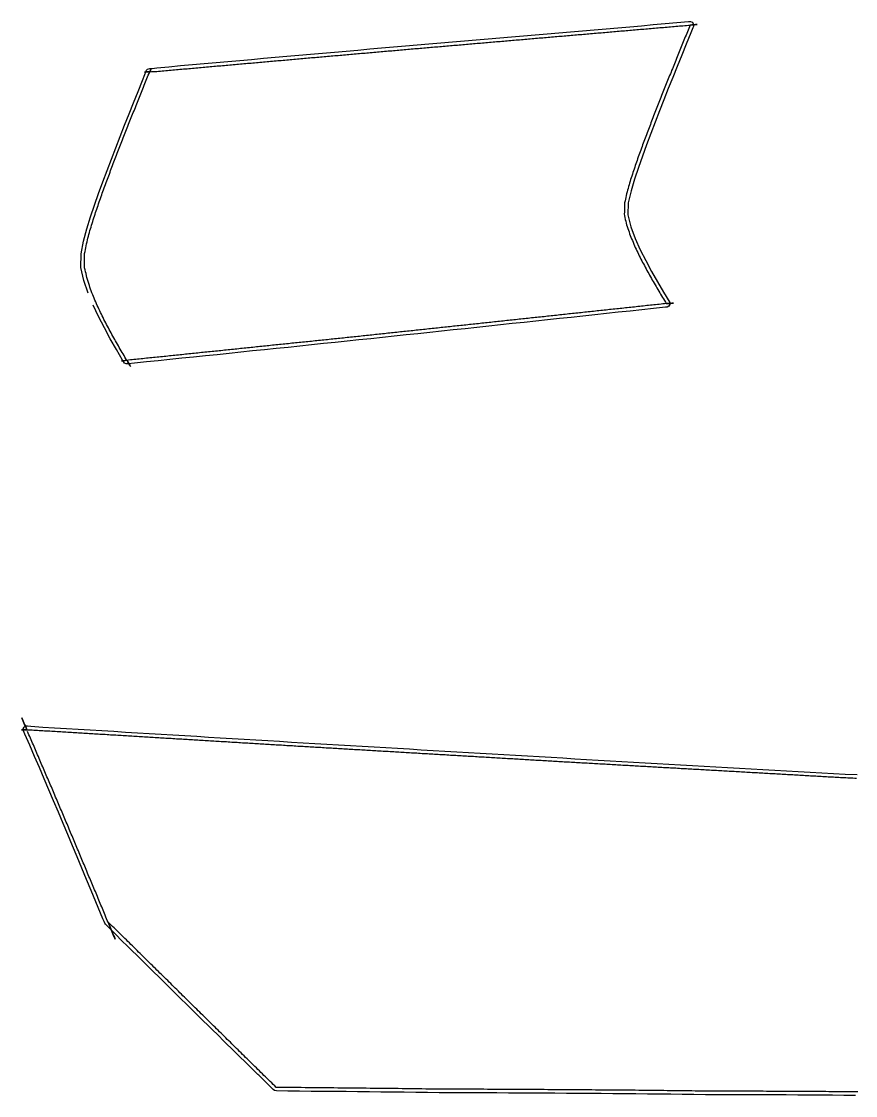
# Model space of a CAD drawing. Extents: x -2251 to 8199, y -2286 to 2329.
# Drawn here: x 876 to 2276, y -1326 to 477 of the extents above; entities that cross this region are included whole.
import ezdxf

# ---------------------------------------------------------------- set-up
doc = ezdxf.new("R2010")
doc.units = 0
doc.layers.add('1', color=1, linetype='Continuous')
doc.layers.add('8', color=4, linetype='Continuous')

# ---------------------------------------------------------------- blocks, each defined once
blk = doc.blocks.new('LEI5')
at = {"layer": '1'}
blk.add_lwpolyline([(-502.2, -168.6), (-509.4, -147.6), (-514.4, -125.4), (-514.1, -102.9), (-509.8, -81.3), (-504.2, -60.7), (-498, -40.6), (-491.5, -20.8), (-484.6, -1.3), (-477.6, 18.1), (-470.5, 37.3), (-463.2, 56.4), (-455.9, 75.4), (-448.5, 94.3), (-441.1, 113.2), (-433.6, 132.1), (-426.1, 150.9), (-418.5, 169.7), (-410.9, 188.5), (-407.1, 198.1), (-405.1, 202.9), (-404.1, 205.4), (-402.3, 207.3), (-398.5, 208.3), (-394.6, 208.6), (-386.8, 209.7), (-366.9, 211.4), (-347.1, 213.2), (-327.2, 214.9), (-307.4, 216.7), (-287.5, 218.4), (-267.7, 220.2), (-247.8, 221.9), (-228, 223.7), (-208.1, 225.5), (-188.2, 227.2), (-168.4, 229), (-148.5, 230.7), (-128.7, 232.5), (-108.8, 234.2), (-88.9, 235.9), (-69.1, 237.7), (-49.2, 239.4), (-29.3, 241.2), (-9.5, 242.9), (10.4, 244.6), (30.3, 246.3), (50.1, 248), (70, 249.8), (89.8, 251.5), (109.6, 253.2), (129.4, 254.9), (149.2, 256.6), (169.1, 258.3), (188.9, 260), (208.7, 261.7), (228.5, 263.4), (248.3, 265), (268.2, 266.7), (288, 268.4), (307.8, 270.1), (327.6, 271.8), (347.4, 273.5), (367.2, 275.2), (387, 276.9), (406.9, 278.6), (426.7, 280.3), (446.5, 282), (466.3, 283.7), (486.1, 285.4), (505.9, 287.1), (509.1, 287.3), (512, 286.1), (513.7, 284.2), (514.4, 281.6), (513.9, 279.1), (513, 276.7), (509.4, 268), (501.8, 249.3), (494.2, 230.7), (486.7, 212), (479.1, 193.3), (471.6, 174.6), (464.2, 155.9), (456.8, 137.2), (449.5, 118.3), (442.3, 99.5), (435.2, 80.5), (428.2, 61.5), (421.5, 42.3), (415.1, 22.9), (409.2, 3.3), (404.5, -16.9), (403.9, -37.3), (409, -57.6), (416.3, -77), (424.7, -95.8), (433.9, -114.1), (443.6, -132.1), (453.6, -149.8), (463.9, -167.3), (474.2, -184.6), (474.2, -187.8), (472.6, -190.5), (470, -192), (466.9, -192.5), (447.1, -194.6), (427.3, -196.7), (407.6, -198.8), (387.8, -200.9), (368, -203), (348.2, -205.1), (328.4, -207.2), (308.7, -209.4), (288.9, -211.5), (269.1, -213.6), (249.3, -215.7), (229.5, -217.8), (209.8, -219.9), (190, -222), (170.2, -224.2), (150.4, -226.3), (130.6, -228.4), (110.8, -230.5), (91, -232.6), (71.2, -234.7), (51.4, -236.8), (31.6, -238.9), (11.8, -241), (-8, -243.1), (-27.9, -245.2), (-47.7, -247.3), (-67.5, -249.4), (-87.4, -251.5), (-107.2, -253.5), (-127, -255.6), (-146.8, -257.6), (-166.6, -259.7), (-186.5, -261.7), (-206.3, -263.8), (-226.1, -265.8), (-245.9, -267.9), (-265.7, -269.9), (-285.5, -272), (-305.3, -274), (-325.1, -276), (-345, -278.1), (-364.8, -280.1), (-384.6, -282.1), (-404.4, -284.2), (-424.2, -286.2), (-435.1, -287.2), (-438.2, -287.3), (-441, -286.1), (-442.8, -283.7), (-444.3, -281.2), (-454.8, -263.3), (-465, -245.2), (-475, -226.9), (-484.7, -208.1), (-493.8, -188.7)], dxfattribs=at)
at = {"layer": '8'}
for points in [[(-396.6, 208.6), (-397.7, 205.7), (-398.9, 202.9), (-395.9, 203.1), (-392.9, 203.2), (-389.9, 203.4), (-386.9, 203.6), (-384, 203.9), (-381, 204.2), (-378, 204.4), (-375, 204.7), (-372, 204.9), (-369, 205.2), (-366, 205.5), (-363.1, 205.7), (-360.1, 206), (-357.1, 206.3), (-354.1, 206.5), (-351.1, 206.8), (-348.1, 207.1), (-345.1, 207.3), (-342.1, 207.6), (-339.2, 207.8), (-336.2, 208.1), (-333.2, 208.4), (-330.2, 208.6), (-327.2, 208.9), (-324.2, 209.2), (-321.2, 209.4), (-318.3, 209.7), (-315.3, 210), (-312.3, 210.2), (-309.3, 210.5), (-306.3, 210.8), (-303.3, 211), (-300.3, 211.3), (-297.4, 211.5), (-294.4, 211.8), (-291.4, 212.1), (-288.4, 212.3), (-285.4, 212.6), (-282.4, 212.9), (-279.4, 213.1), (-276.5, 213.4), (-273.5, 213.7), (-270.5, 213.9), (-267.5, 214.2), (-264.5, 214.5), (-261.5, 214.7), (-258.5, 215), (-255.5, 215.2), (-252.6, 215.5), (-249.6, 215.8), (-246.6, 216), (-243.6, 216.3), (-240.6, 216.6), (-237.6, 216.8), (-234.6, 217.1), (-231.6, 217.4), (-228.7, 217.6), (-225.7, 217.9), (-222.7, 218.1), (-219.7, 218.4), (-216.7, 218.7), (-213.7, 218.9), (-210.7, 219.2), (-207.8, 219.5), (-204.8, 219.7), (-201.8, 220), (-198.8, 220.3), (-195.8, 220.5), (-192.8, 220.8), (-189.8, 221), (-186.8, 221.3), (-183.9, 221.6), (-180.9, 221.8), (-177.9, 222.1), (-174.9, 222.4), (-171.9, 222.6), (-168.9, 222.9), (-165.9, 223.2), (-162.9, 223.4), (-160, 223.7), (-157, 223.9), (-154, 224.2), (-151, 224.5), (-148, 224.7), (-145, 225), (-142, 225.3), (-139, 225.5), (-136.1, 225.8), (-133.1, 226.1), (-130.1, 226.3), (-127.1, 226.6), (-124.1, 226.8), (-121.1, 227.1), (-118.1, 227.4), (-115.1, 227.6), (-112.1, 227.9), (-109.2, 228.2), (-106.2, 228.4), (-103.2, 228.7), (-100.2, 228.9), (-97.2, 229.2), (-94.2, 229.5), (-91.2, 229.7), (-88.2, 230), (-85.3, 230.2), (-82.3, 230.5), (-79.3, 230.8), (-76.3, 231), (-73.3, 231.3), (-70.3, 231.6), (-67.3, 231.8), (-64.3, 232.1), (-61.3, 232.3), (-58.4, 232.6), (-55.4, 232.9), (-52.4, 233.1), (-49.4, 233.4), (-46.4, 233.6), (-43.4, 233.9), (-40.4, 234.2), (-37.4, 234.4), (-34.5, 234.7), (-31.5, 234.9), (-28.5, 235.2), (-25.5, 235.5), (-22.5, 235.7), (-19.5, 236), (-16.5, 236.2), (-13.5, 236.5), (-10.5, 236.8), (-7.6, 237), (-4.6, 237.3), (-1.6, 237.5), (1.4, 237.8), (4.4, 238.1), (7.4, 238.3), (10.4, 238.6), (13.4, 238.8), (16.4, 239.1), (19.3, 239.4), (22.3, 239.6), (25.3, 239.9), (28.3, 240.1), (31.3, 240.4), (34.3, 240.7), (37.3, 240.9), (40.3, 241.2), (43.2, 241.4), (46.2, 241.7), (49.2, 241.9), (52.2, 242.2), (55.2, 242.5), (58.2, 242.7), (61.2, 243), (64.1, 243.2), (67.1, 243.5), (70.1, 243.7), (73.1, 244), (76.1, 244.3), (79.1, 244.5), (82, 244.8), (85, 245), (88, 245.3), (91, 245.5), (94, 245.8), (97, 246), (99.9, 246.3), (102.9, 246.6), (105.9, 246.8), (108.9, 247.1), (111.9, 247.3), (114.8, 247.6), (117.8, 247.8), (120.8, 248.1), (123.8, 248.4), (126.8, 248.6), (129.8, 248.9), (132.7, 249.1), (135.7, 249.4), (138.7, 249.6), (141.7, 249.9), (144.7, 250.1), (147.6, 250.4), (150.6, 250.7), (153.6, 250.9), (156.6, 251.2), (159.6, 251.4), (162.6, 251.7), (165.5, 251.9), (168.5, 252.2), (171.5, 252.4), (174.5, 252.7), (177.5, 253), (180.4, 253.2), (183.4, 253.5), (186.4, 253.7), (189.4, 254), (192.4, 254.2), (195.4, 254.5), (198.3, 254.7), (201.3, 255), (204.3, 255.3), (207.3, 255.5), (210.3, 255.8), (213.2, 256), (216.2, 256.3), (219.2, 256.5), (222.2, 256.8), (225.2, 257), (228.1, 257.3), (231.1, 257.6), (234.1, 257.8), (237.1, 258.1), (240.1, 258.3), (243.1, 258.6), (246, 258.8), (249, 259.1), (252, 259.3), (255, 259.6), (258, 259.9), (260.9, 260.1), (263.9, 260.4), (266.9, 260.6), (269.9, 260.9), (272.9, 261.1), (275.8, 261.4), (278.8, 261.6), (281.8, 261.9), (284.8, 262.2), (287.8, 262.4), (290.8, 262.7), (293.7, 262.9), (296.7, 263.2), (299.7, 263.4), (302.7, 263.7), (305.7, 263.9), (308.6, 264.2), (311.6, 264.5), (314.6, 264.7), (317.6, 265), (320.6, 265.2), (323.5, 265.5), (326.5, 265.7), (329.5, 266), (332.5, 266.2), (335.5, 266.5), (338.4, 266.8), (341.4, 267), (344.4, 267.3), (347.4, 267.5), (350.4, 267.8), (353.4, 268), (356.3, 268.3), (359.3, 268.5), (362.3, 268.8), (365.3, 269.1), (368.3, 269.3), (371.2, 269.6), (374.2, 269.8), (377.2, 270.1), (380.2, 270.3), (383.2, 270.6), (386.1, 270.8), (389.1, 271.1), (392.1, 271.4), (395.1, 271.6), (398.1, 271.9), (401.1, 272.1), (404, 272.4), (407, 272.6), (410, 272.9), (413, 273.1), (416, 273.4), (418.9, 273.7), (421.9, 273.9), (424.9, 274.2), (427.9, 274.4), (430.9, 274.7), (433.8, 274.9), (436.8, 275.2), (439.8, 275.4), (442.8, 275.7), (445.8, 276), (448.7, 276.2), (451.7, 276.5), (454.7, 276.7), (457.7, 277), (460.7, 277.2), (463.7, 277.5), (466.6, 277.8), (469.6, 278), (472.6, 278.3), (475.6, 278.5), (478.6, 278.8), (481.5, 279), (484.5, 279.3), (487.5, 279.5), (490.5, 279.8), (493.5, 280.1), (496.4, 280.3), (499.4, 280.6), (502.4, 280.8), (505.4, 281.1), (508.4, 281.3), (511.3, 281.6), (514.3, 281.8), (517.3, 282.1), (520.3, 282.3)], [(520.3, 282.3), (517.3, 282.1), (514.3, 281.8), (511.3, 281.6), (508.4, 281.3), (507.2, 278.5), (506.1, 275.7), (504.9, 272.9), (503.8, 270.1), (502.6, 267.2), (501.5, 264.4), (500.3, 261.6), (499.2, 258.8), (498, 256), (496.9, 253.2), (495.7, 250.3), (494.6, 247.5), (493.4, 244.7), (492.3, 241.9), (491.1, 239.1), (490, 236.2), (488.8, 233.4), (487.7, 230.6), (486.5, 227.8), (485.4, 225), (484.3, 222.1), (483.1, 219.3), (482, 216.5), (480.8, 213.7), (479.7, 210.8), (478.6, 208), (477.4, 205.2), (476.3, 202.4), (475.2, 199.5), (474, 196.7), (472.9, 193.9), (471.7, 191.1), (470.6, 188.2), (469.5, 185.4), (468.3, 182.6), (467.2, 179.7), (466.1, 176.9), (465, 174.1), (463.8, 171.3), (462.7, 168.4), (461.6, 165.6), (460.5, 162.8), (459.3, 159.9), (458.2, 157.1), (457.1, 154.3), (456, 151.4), (454.9, 148.6), (453.7, 145.7), (452.6, 142.9), (451.5, 140.1), (450.4, 137.2), (449.3, 134.4), (448.2, 131.5), (447.1, 128.7), (446, 125.8), (444.9, 123), (443.8, 120.1), (442.7, 117.3), (441.6, 114.4), (440.5, 111.6), (439.4, 108.7), (438.3, 105.9), (437.2, 103), (436.1, 100.2), (435.1, 97.3), (434, 94.4), (432.9, 91.6), (431.8, 88.7), (430.8, 85.8), (429.7, 83), (428.6, 80.1), (427.6, 77.2), (426.5, 74.4), (425.5, 71.5), (424.4, 68.6), (423.4, 65.7), (422.4, 62.8), (421.3, 59.9), (420.3, 57), (419.3, 54.1), (418.3, 51.2), (417.3, 48.3), (416.3, 45.4), (415.3, 42.5), (414.3, 39.6), (413.3, 36.7), (412.4, 33.7), (411.4, 30.8), (410.4, 27.9), (409.5, 25), (408.5, 22), (407.7, 19.1), (406.8, 16.1), (405.9, 13.1), (405, 10.1), (404.2, 7.2), (403.3, 4.2), (402.5, 1.2), (401.8, -1.9), (401.1, -4.9), (400.5, -8), (399.8, -11), (399.1, -14), (398.4, -17.1), (398.3, -20.2), (398.2, -23.3), (398.1, -26.4), (398.1, -29.5), (398, -32.6), (397.9, -35.6), (398.1, -38.7), (398.8, -41.8), (399.6, -44.8), (400.3, -47.9), (401.1, -51), (401.8, -54), (402.6, -57.1), (403.6, -60.1), (404.7, -63), (405.8, -65.9), (406.8, -68.9), (407.9, -71.8), (409, -74.8), (410.1, -77.7), (411.4, -80.6), (412.6, -83.4), (413.9, -86.3), (415.2, -89.1), (416.4, -91.9), (417.7, -94.8), (419, -97.6), (420.4, -100.4), (421.7, -103.2), (423.1, -105.9), (424.5, -108.7), (425.8, -111.5), (427.2, -114.3), (428.7, -117), (430.1, -119.7), (431.6, -122.4), (433, -125.2), (434.5, -127.9), (435.9, -130.6), (437.4, -133.3), (438.9, -136), (440.4, -138.7), (441.9, -141.4), (443.4, -144), (444.9, -146.7), (446.4, -149.4), (448, -152.1), (449.5, -154.7), (451.1, -157.4), (452.6, -160), (454.2, -162.6), (455.7, -165.3), (457.3, -167.9), (458.9, -170.5), (460.4, -173.2), (462, -175.8), (463.6, -178.4), (465.2, -181), (466.8, -183.6), (468.4, -186.3), (471.4, -186.1), (474.5, -185.9), (477.5, -185.7), (480.6, -185.5)], [(-437.2, -281.5), (-438.8, -278.8), (-440.4, -276.1), (-442, -273.5), (-443.6, -270.8), (-445.1, -268.1), (-446.7, -265.4), (-448.3, -262.7), (-449.9, -259.9), (-451.4, -257.2), (-453, -254.5), (-454.5, -251.7), (-456.1, -249), (-457.6, -246.3), (-459.2, -243.5), (-460.7, -240.7), (-462.2, -238), (-463.7, -235.2), (-465.2, -232.4), (-466.7, -229.6), (-468.3, -226.9), (-469.7, -224), (-471.2, -221.2), (-472.7, -218.3), (-474.1, -215.5), (-475.6, -212.7), (-477, -209.8), (-478.5, -207), (-479.9, -204.1), (-481.3, -201.1), (-482.6, -198.2), (-484, -195.3), (-485.4, -192.4), (-486.8, -189.4), (-488.1, -186.4), (-489.4, -183.4), (-490.7, -180.4), (-491.9, -177.4), (-493.2, -174.3), (-494.5, -171.3), (-495.8, -168.2), (-496.9, -165.1), (-498, -161.9), (-499.1, -158.8), (-500.2, -155.6), (-501.3, -152.4), (-502.4, -149.3), (-503.4, -146), (-504.2, -142.7), (-505, -139.4), (-505.8, -136), (-506.5, -132.7), (-507.3, -129.3), (-508.1, -126), (-508.3, -122.6), (-508.3, -119.2), (-508.2, -115.8), (-508.2, -112.4), (-508.2, -109), (-508.2, -105.6), (-508.1, -102.2), (-507.4, -99), (-506.7, -95.7), (-506.1, -92.4), (-505.4, -89.2), (-504.8, -85.9), (-504.1, -82.6), (-503.4, -79.4), (-502.5, -76.3), (-501.7, -73.2), (-500.8, -70.1), (-500, -66.9), (-499.1, -63.8), (-498.2, -60.7), (-497.3, -57.7), (-496.4, -54.6), (-495.4, -51.6), (-494.5, -48.5), (-493.5, -45.5), (-492.6, -42.5), (-491.6, -39.4), (-490.6, -36.4), (-489.6, -33.5), (-488.6, -30.5), (-487.6, -27.5), (-486.6, -24.5), (-485.6, -21.5), (-484.6, -18.5), (-483.6, -15.6), (-482.5, -12.6), (-481.5, -9.7), (-480.4, -6.7), (-479.4, -3.8), (-478.4, -0.8), (-477.3, 2.1), (-476.2, 5), (-475.2, 8), (-474.1, 10.9), (-473, 13.8), (-472, 16.8), (-470.9, 19.7), (-469.8, 22.6), (-468.7, 25.5), (-467.7, 28.4), (-466.6, 31.3), (-465.5, 34.2), (-464.4, 37.1), (-463.3, 40), (-462.2, 42.9), (-461.1, 45.8), (-460, 48.7), (-458.9, 51.6), (-457.8, 54.4), (-456.7, 57.3), (-455.6, 60.2), (-454.5, 63.1), (-453.4, 66), (-452.3, 68.8), (-451.2, 71.7), (-450.1, 74.6), (-448.9, 77.5), (-447.8, 80.3), (-446.7, 83.2), (-445.6, 86.1), (-444.5, 88.9), (-443.3, 91.8), (-442.2, 94.7), (-441.1, 97.5), (-439.9, 100.4), (-438.8, 103.2), (-437.7, 106.1), (-436.6, 109), (-435.4, 111.8), (-434.3, 114.7), (-433.2, 117.5), (-432, 120.4), (-430.9, 123.3), (-429.8, 126.1), (-428.6, 129), (-427.5, 131.8), (-426.4, 134.7), (-425.2, 137.5), (-424.1, 140.4), (-422.9, 143.2), (-421.8, 146.1), (-420.7, 148.9), (-419.5, 151.7), (-418.4, 154.6), (-417.2, 157.4), (-416.1, 160.3), (-414.9, 163.1), (-413.8, 166), (-412.7, 168.8), (-411.5, 171.7), (-410.4, 174.5), (-409.2, 177.3), (-408.1, 180.2), (-406.9, 183), (-405.8, 185.9), (-404.6, 188.7), (-403.5, 191.6), (-402.3, 194.4), (-401.2, 197.2), (-400, 200.1), (-398.9, 202.9), (-401.9, 202.7), (-404.9, 202.6), (-407.8, 202.4)], [(-407.8, 202.4), (-404.9, 202.6), (-401.9, 202.7), (-398.9, 202.9), (-397.7, 205.7), (-396.6, 208.6)], [(480.6, -185.5), (477.5, -185.7), (474.5, -185.9), (471.4, -186.1), (468.4, -186.3), (465.4, -186.6), (462.4, -186.9), (459.5, -187.2), (456.5, -187.5), (453.5, -187.8), (450.5, -188.2), (447.6, -188.5), (444.6, -188.8), (441.6, -189.1), (438.6, -189.4), (435.6, -189.7), (432.7, -190.1), (429.7, -190.4), (426.7, -190.7), (423.7, -191), (420.8, -191.3), (417.8, -191.6), (414.8, -192), (411.8, -192.3), (408.9, -192.6), (405.9, -192.9), (402.9, -193.2), (399.9, -193.6), (397, -193.9), (394, -194.2), (391, -194.5), (388, -194.8), (385.1, -195.1), (382.1, -195.5), (379.1, -195.8), (376.1, -196.1), (373.2, -196.4), (370.2, -196.7), (367.2, -197.1), (364.2, -197.4), (361.3, -197.7), (358.3, -198), (355.3, -198.3), (352.3, -198.6), (349.4, -199), (346.4, -199.3), (343.4, -199.6), (340.4, -199.9), (337.5, -200.2), (334.5, -200.6), (331.5, -200.9), (328.5, -201.2), (325.5, -201.5), (322.6, -201.8), (319.6, -202.1), (316.6, -202.5), (313.6, -202.8), (310.7, -203.1), (307.7, -203.4), (304.7, -203.7), (301.7, -204), (298.8, -204.4), (295.8, -204.7), (292.8, -205), (289.8, -205.3), (286.9, -205.6), (283.9, -206), (280.9, -206.3), (277.9, -206.6), (275, -206.9), (272, -207.2), (269, -207.5), (266, -207.9), (263.1, -208.2), (260.1, -208.5), (257.1, -208.8), (254.1, -209.1), (251.2, -209.5), (248.2, -209.8), (245.2, -210.1), (242.2, -210.4), (239.2, -210.7), (236.3, -211), (233.3, -211.4), (230.3, -211.7), (227.3, -212), (224.4, -212.3), (221.4, -212.6), (218.4, -213), (215.4, -213.3), (212.5, -213.6), (209.5, -213.9), (206.5, -214.2), (203.5, -214.6), (200.6, -214.9), (197.6, -215.2), (194.6, -215.5), (191.6, -215.8), (188.6, -216.1), (185.7, -216.5), (182.7, -216.8), (179.7, -217.1), (176.7, -217.4), (173.8, -217.7), (170.8, -218), (167.8, -218.4), (164.8, -218.7), (161.9, -219), (158.9, -219.3), (155.9, -219.6), (152.9, -220), (150, -220.3), (147, -220.6), (144, -220.9), (141, -221.2), (138, -221.5), (135.1, -221.9), (132.1, -222.2), (129.1, -222.5), (126.1, -222.8), (123.2, -223.1), (120.2, -223.5), (117.2, -223.8), (114.2, -224.1), (111.2, -224.4), (108.3, -224.7), (105.3, -225), (102.3, -225.4), (99.3, -225.7), (96.4, -226), (93.4, -226.3), (90.4, -226.6), (87.4, -226.9), (84.4, -227.3), (81.5, -227.6), (78.5, -227.9), (75.5, -228.2), (72.5, -228.5), (69.6, -228.8), (66.6, -229.2), (63.6, -229.5), (60.6, -229.8), (57.6, -230.1), (54.7, -230.4), (51.7, -230.7), (48.7, -231.1), (45.7, -231.4), (42.7, -231.7), (39.8, -232), (36.8, -232.3), (33.8, -232.6), (30.8, -233), (27.8, -233.3), (24.9, -233.6), (21.9, -233.9), (18.9, -234.2), (15.9, -234.5), (12.9, -234.8), (10, -235.2), (7, -235.5), (4, -235.8), (1, -236.1), (-2, -236.4), (-4.9, -236.8), (-7.9, -237.1), (-10.9, -237.4), (-13.9, -237.7), (-16.9, -238), (-19.9, -238.3), (-22.8, -238.6), (-25.8, -239), (-28.8, -239.3), (-31.8, -239.6), (-34.8, -239.9), (-37.8, -240.2), (-40.7, -240.5), (-43.7, -240.9), (-46.7, -241.2), (-49.7, -241.5), (-52.7, -241.8), (-55.7, -242.1), (-58.6, -242.4), (-61.6, -242.7), (-64.6, -243), (-67.6, -243.4), (-70.6, -243.7), (-73.5, -244), (-76.5, -244.3), (-79.5, -244.6), (-82.5, -244.9), (-85.5, -245.2), (-88.5, -245.5), (-91.4, -245.8), (-94.4, -246.1), (-97.4, -246.5), (-100.4, -246.8), (-103.4, -247.1), (-106.4, -247.4), (-109.3, -247.7), (-112.3, -248), (-115.3, -248.3), (-118.3, -248.6), (-121.3, -248.9), (-124.2, -249.2), (-127.2, -249.6), (-130.2, -249.9), (-133.2, -250.2), (-136.2, -250.5), (-139.2, -250.8), (-142.1, -251.1), (-145.1, -251.4), (-148.1, -251.7), (-151.1, -252), (-154.1, -252.3), (-157, -252.6), (-160, -252.9), (-163, -253.3), (-166, -253.6), (-169, -253.9), (-172, -254.2), (-174.9, -254.5), (-177.9, -254.8), (-180.9, -255.1), (-183.9, -255.4), (-186.9, -255.7), (-189.8, -256), (-192.8, -256.3), (-195.8, -256.6), (-198.8, -257), (-201.8, -257.3), (-204.7, -257.6), (-207.7, -257.9), (-210.7, -258.2), (-213.7, -258.5), (-216.7, -258.8), (-219.6, -259.1), (-222.6, -259.4), (-225.6, -259.7), (-228.6, -260), (-231.6, -260.3), (-234.6, -260.6), (-237.5, -261), (-240.5, -261.3), (-243.5, -261.6), (-246.5, -261.9), (-249.5, -262.2), (-252.4, -262.5), (-255.4, -262.8), (-258.4, -263.1), (-261.4, -263.4), (-264.4, -263.7), (-267.3, -264), (-270.3, -264.3), (-273.3, -264.6), (-276.3, -264.9), (-279.3, -265.3), (-282.2, -265.6), (-285.2, -265.9), (-288.2, -266.2), (-291.2, -266.5), (-294.2, -266.8), (-297.1, -267.1), (-300.1, -267.4), (-303.1, -267.7), (-306.1, -268), (-309.1, -268.3), (-312, -268.6), (-315, -268.9), (-318, -269.2), (-321, -269.6), (-324, -269.9), (-326.9, -270.2), (-329.9, -270.5), (-332.9, -270.8), (-335.9, -271.1), (-338.9, -271.4), (-341.8, -271.7), (-344.8, -272), (-347.8, -272.3), (-350.8, -272.6), (-353.8, -272.9), (-356.7, -273.2), (-359.7, -273.5), (-362.7, -273.8), (-365.7, -274.2), (-368.7, -274.5), (-371.6, -274.8), (-374.6, -275.1), (-377.6, -275.4), (-380.6, -275.7), (-383.6, -276), (-386.5, -276.3), (-389.5, -276.6), (-392.5, -276.9), (-395.5, -277.2), (-398.5, -277.5), (-401.5, -277.8), (-404.4, -278.1), (-407.4, -278.4), (-410.4, -278.7), (-413.4, -279.1), (-416.4, -279.4), (-419.3, -279.7), (-422.3, -280), (-425.3, -280.3), (-428.3, -280.6), (-431.3, -280.9), (-434.3, -281.2), (-437.2, -281.5), (-435.7, -284.1), (-434.1, -286.8), (-432.5, -289.5), (-430.9, -292.1)], [(-437.2, -281.5), (-440.2, -281.8), (-443.2, -282.1), (-446.2, -282.4)], [(-446.2, -282.4), (-443.2, -282.1), (-440.2, -281.8)], [(-430.9, -292.1), (-432.5, -289.5), (-434.1, -286.8), (-435.7, -284.1)]]:
    blk.add_lwpolyline(points, dxfattribs=at)
blk = doc.blocks.new('TSM3')
at = {"layer": '1'}
for points in [[(-1591.2, -52.4), (-1611.1, -32.9), (-1624, -20.2), (-1630.7, -13.3), (-1649.8, 5.6), (-1651.3, 7.7), (-1652.3, 10.1), (-1654.3, 14.9), (-1658.2, 24.4), (-1666.1, 43.3), (-1673.9, 62.1), (-1681.8, 81), (-1689.6, 99.8), (-1697.5, 118.6), (-1705.4, 137.4), (-1713.3, 156.2), (-1721.2, 175), (-1729.1, 193.8), (-1737.1, 212.6), (-1745, 231.3), (-1753, 250), (-1761, 268.7), (-1769, 287.4), (-1777.1, 306.1), (-1785.2, 324.7), (-1787.6, 330.3), (-1788, 333.5), (-1786.7, 336.5), (-1784.2, 338.5), (-1781.1, 338.7), (-1775.2, 338), (-1755.3, 336.8), (-1735.4, 335.6), (-1715.5, 334.4), (-1695.7, 333.2), (-1675.8, 332), (-1655.9, 330.8), (-1636, 329.6), (-1616.2, 328.4), (-1596.3, 327.2), (-1576.4, 326), (-1556.5, 324.8), (-1536.7, 323.6), (-1516.8, 322.4), (-1496.9, 321.2), (-1477, 320), (-1457.2, 318.8), (-1437.3, 317.6), (-1417.4, 316.4), (-1397.5, 315.2), (-1377.7, 314), (-1357.8, 312.8), (-1337.9, 311.6), (-1318.1, 310.4), (-1298.3, 309.2), (-1278.4, 308.1), (-1258.6, 306.9), (-1238.8, 305.7), (-1219, 304.6), (-1199.2, 303.4), (-1179.4, 302.2), (-1159.5, 301.1), (-1139.7, 299.9), (-1119.9, 298.7), (-1100.1, 297.6), (-1080.3, 296.4), (-1060.4, 295.2), (-1040.6, 294.1), (-1020.8, 292.9), (-1001, 291.7), (-981.2, 290.6), (-961.4, 289.4), (-941.5, 288.2), (-921.7, 287.1), (-901.9, 285.9), (-882.1, 284.8), (-862.3, 283.6), (-842.5, 282.5), (-822.8, 281.4), (-803, 280.2), (-783.3, 279.1), (-763.5, 278), (-743.8, 276.9), (-724, 275.8), (-704.3, 274.6), (-684.5, 273.5), (-664.7, 272.4), (-645, 271.3), (-625.2, 270.1), (-605.5, 269), (-585.7, 267.9), (-566, 266.8), (-546.2, 265.7), (-526.4, 264.5), (-506.7, 263.4), (-486.9, 262.3), (-467.2, 261.2), (-447.4, 260), (-427.7, 258.9), (-408, 257.9), (-388.3, 256.8)], [(-390.8, -281.8), (-410.2, -281.6), (-429.6, -281.4), (-449, -281.3), (-468.4, -281.1), (-487.7, -281), (-507.1, -280.9), (-526.5, -280.8), (-545.9, -280.7), (-565.2, -280.7), (-584.6, -280.6), (-603.9, -280.6), (-623.3, -280.5), (-642.6, -280.5), (-662.1, -280.2), (-681.6, -280), (-701.1, -279.8), (-720.6, -279.6), (-740, -279.4), (-759.5, -279.2), (-779, -279), (-791.6, -278.9), (-798.4, -278.8), (-817.9, -278.6), (-837.3, -278.5), (-856.8, -278.3), (-876.2, -278.2), (-895.6, -278.1), (-915.1, -277.9), (-934.5, -277.8), (-953.9, -277.7), (-973.4, -277.6), (-992.8, -277.5), (-1012.2, -277.4), (-1031.6, -277.4), (-1051, -277.3), (-1070.5, -277.2), (-1089.9, -277.1), (-1109.4, -276.9), (-1129, -276.6), (-1148.5, -276.4), (-1168, -276.2), (-1187.5, -276), (-1207, -275.7), (-1226.6, -275.5), (-1227, -275.5), (-1246.1, -275.3), (-1265.6, -275.1), (-1285.1, -274.9), (-1304.6, -274.8), (-1324.1, -274.6), (-1343.6, -274.4), (-1363.1, -274.2), (-1366.1, -273.5), (-1368.5, -271.5), (-1372.8, -267.3), (-1392.6, -247.8), (-1394.2, -246.3), (-1412.5, -228.3), (-1427, -214.1), (-1432.4, -208.8), (-1452.3, -189.3), (-1459.9, -181.8), (-1472.1, -169.7), (-1492, -150.2), (-1492.7, -149.5), (-1511.8, -130.7), (-1525.5, -117.2), (-1531.7, -111.1), (-1551.5, -91.6), (-1558.3, -84.8), (-1571.4, -72), (-1591.2, -52.5)]]:
    blk.add_lwpolyline(points, dxfattribs=at)
at = {"layer": '8'}
for points in [[(-1791.1, 332.2), (-1788.1, 332.2), (-1785.1, 332.1), (-1782.1, 332.1), (-1783.3, 335.3), (-1784.5, 338.1), (-1785.7, 340.9), (-1787, 343.7), (-1788.2, 346.5), (-1789.4, 349.3), (-1790.6, 352.1)], [(-1790.6, 352.1), (-1789.4, 349.3), (-1788.2, 346.5), (-1787, 343.7), (-1785.7, 340.9), (-1784.5, 338.1), (-1783.3, 335.3), (-1782.1, 332.1), (-1779.1, 332.3), (-1776.1, 332.1), (-1773.1, 331.9), (-1770.1, 331.7), (-1767.1, 331.5), (-1764.1, 331.4), (-1761.1, 331.2), (-1758.2, 331), (-1755.2, 330.8), (-1752.2, 330.6), (-1749.2, 330.5), (-1746.2, 330.3), (-1743.2, 330.1), (-1740.2, 329.9), (-1737.2, 329.7), (-1734.2, 329.6), (-1731.2, 329.4), (-1728.2, 329.2), (-1725.2, 329), (-1722.2, 328.8), (-1719.3, 328.6), (-1716.3, 328.5), (-1713.3, 328.3), (-1710.3, 328.1), (-1707.3, 327.9), (-1704.3, 327.7), (-1701.3, 327.6), (-1698.3, 327.4), (-1695.3, 327.2), (-1692.3, 327), (-1689.3, 326.8), (-1686.3, 326.7), (-1683.4, 326.5), (-1680.4, 326.3), (-1677.4, 326.1), (-1674.4, 325.9), (-1671.4, 325.8), (-1668.4, 325.6), (-1665.4, 325.4), (-1662.4, 325.2), (-1659.4, 325), (-1656.4, 324.8), (-1653.4, 324.7), (-1650.4, 324.5), (-1647.4, 324.3), (-1644.5, 324.1), (-1641.5, 323.9), (-1638.5, 323.8), (-1635.5, 323.6), (-1632.5, 323.4), (-1629.5, 323.2), (-1626.5, 323), (-1623.5, 322.9), (-1620.5, 322.7), (-1617.5, 322.5), (-1614.5, 322.3), (-1611.5, 322.1), (-1608.6, 322), (-1605.6, 321.8), (-1602.6, 321.6), (-1599.6, 321.4), (-1596.6, 321.2), (-1593.6, 321), (-1590.6, 320.9), (-1587.6, 320.7), (-1584.6, 320.5), (-1581.6, 320.3), (-1578.6, 320.1), (-1575.6, 320), (-1572.7, 319.8), (-1569.7, 319.6), (-1566.7, 319.4), (-1563.7, 319.2), (-1560.7, 319.1), (-1557.7, 318.9), (-1554.7, 318.7), (-1551.7, 318.5), (-1548.7, 318.3), (-1545.7, 318.2), (-1542.7, 318), (-1539.7, 317.8), (-1536.8, 317.6), (-1533.8, 317.4), (-1530.8, 317.2), (-1527.8, 317.1), (-1524.8, 316.9), (-1521.8, 316.7), (-1518.8, 316.5), (-1515.8, 316.3), (-1512.8, 316.2), (-1509.8, 316), (-1506.8, 315.8), (-1503.8, 315.6), (-1500.9, 315.4), (-1497.9, 315.3), (-1494.9, 315.1), (-1491.9, 314.9), (-1488.9, 314.7), (-1485.9, 314.5), (-1482.9, 314.3), (-1479.9, 314.2), (-1476.9, 314), (-1473.9, 313.8), (-1470.9, 313.6), (-1467.9, 313.4), (-1465, 313.3), (-1462, 313.1), (-1459, 312.9), (-1456, 312.7), (-1453, 312.5), (-1450, 312.4), (-1447, 312.2), (-1444, 312), (-1441, 311.8), (-1438, 311.6), (-1435, 311.5), (-1432, 311.3), (-1429, 311.1), (-1426.1, 310.9), (-1423.1, 310.7), (-1420.1, 310.5), (-1417.1, 310.4), (-1414.1, 310.2), (-1411.1, 310), (-1408.1, 309.8), (-1405.1, 309.6), (-1402.1, 309.5), (-1399.1, 309.3), (-1396.1, 309.1), (-1393.1, 308.9), (-1390.2, 308.7), (-1387.2, 308.6), (-1384.2, 308.4), (-1381.2, 308.2), (-1378.2, 308), (-1375.2, 307.8), (-1372.2, 307.7), (-1369.2, 307.5), (-1366.2, 307.3), (-1363.2, 307.1), (-1360.2, 306.9), (-1357.2, 306.7), (-1354.3, 306.6), (-1351.3, 306.4), (-1348.3, 306.2), (-1345.3, 306), (-1342.3, 305.8), (-1339.3, 305.7), (-1336.3, 305.5), (-1333.3, 305.3), (-1330.3, 305.1), (-1327.3, 304.9), (-1324.4, 304.8), (-1321.4, 304.6), (-1318.4, 304.4), (-1315.4, 304.2), (-1312.4, 304.1), (-1309.4, 303.9), (-1306.4, 303.7), (-1303.5, 303.5), (-1300.5, 303.4), (-1297.5, 303.2), (-1294.5, 303), (-1291.5, 302.8), (-1288.5, 302.7), (-1285.6, 302.5), (-1282.6, 302.3), (-1279.6, 302.1), (-1276.6, 302), (-1273.6, 301.8), (-1270.6, 301.6), (-1267.7, 301.4), (-1264.7, 301.3), (-1261.7, 301.1), (-1258.7, 300.9), (-1255.7, 300.7), (-1252.7, 300.5), (-1249.8, 300.4), (-1246.8, 300.2), (-1243.8, 300), (-1240.8, 299.8), (-1237.8, 299.7), (-1234.8, 299.5), (-1231.9, 299.3), (-1228.9, 299.1), (-1225.9, 299), (-1222.9, 298.8), (-1219.9, 298.6), (-1216.9, 298.4), (-1214, 298.3), (-1211, 298.1), (-1208, 297.9), (-1205, 297.7), (-1202, 297.6), (-1199, 297.4), (-1196.1, 297.2), (-1193.1, 297), (-1190.1, 296.9), (-1187.1, 296.7), (-1184.1, 296.5), (-1181.1, 296.3), (-1178.2, 296.2), (-1175.2, 296), (-1172.2, 295.8), (-1169.2, 295.6), (-1166.2, 295.5), (-1163.2, 295.3), (-1160.3, 295.1), (-1157.3, 294.9), (-1154.3, 294.8), (-1151.3, 294.6), (-1148.3, 294.4), (-1145.3, 294.2), (-1142.4, 294.1), (-1139.4, 293.9), (-1136.4, 293.7), (-1133.4, 293.5), (-1130.4, 293.3), (-1127.4, 293.2), (-1124.5, 293), (-1121.5, 292.8), (-1118.5, 292.6), (-1115.5, 292.5), (-1112.5, 292.3), (-1109.5, 292.1), (-1106.6, 291.9), (-1103.6, 291.8), (-1100.6, 291.6), (-1097.6, 291.4), (-1094.6, 291.2), (-1091.6, 291.1), (-1088.7, 290.9), (-1085.7, 290.7), (-1082.7, 290.5), (-1079.7, 290.4), (-1076.7, 290.2), (-1073.7, 290), (-1070.8, 289.8), (-1067.8, 289.7), (-1064.8, 289.5), (-1061.8, 289.3), (-1058.8, 289.1), (-1055.8, 289), (-1052.9, 288.8), (-1049.9, 288.6), (-1046.9, 288.4), (-1043.9, 288.3), (-1040.9, 288.1), (-1037.9, 287.9), (-1035, 287.7), (-1032, 287.6), (-1029, 287.4), (-1026, 287.2), (-1023, 287), (-1020, 286.9), (-1017.1, 286.7), (-1014.1, 286.5), (-1011.1, 286.3), (-1008.1, 286.2), (-1005.1, 286), (-1002.1, 285.8), (-999.2, 285.6), (-996.2, 285.4), (-993.2, 285.3), (-990.2, 285.1), (-987.2, 284.9), (-984.2, 284.7), (-981.3, 284.6), (-978.3, 284.4), (-975.3, 284.2), (-972.3, 284), (-969.3, 283.9), (-966.3, 283.7), (-963.4, 283.5), (-960.4, 283.3), (-957.4, 283.2), (-954.4, 283), (-951.4, 282.8), (-948.4, 282.6), (-945.5, 282.5), (-942.5, 282.3), (-939.5, 282.1), (-936.5, 281.9), (-933.5, 281.8), (-930.5, 281.6), (-927.6, 281.4), (-924.6, 281.2), (-921.6, 281.1), (-918.6, 280.9), (-915.6, 280.7), (-912.6, 280.5), (-909.7, 280.4), (-906.7, 280.2), (-903.7, 280), (-900.7, 279.8), (-897.7, 279.7), (-894.7, 279.5), (-891.8, 279.3), (-888.8, 279.1), (-885.8, 279), (-882.8, 278.8), (-879.8, 278.6), (-876.8, 278.4), (-873.9, 278.3), (-870.9, 278.1), (-867.9, 277.9), (-864.9, 277.8), (-862, 277.6), (-859, 277.4), (-856, 277.2), (-853, 277.1), (-850.1, 276.9), (-847.1, 276.7), (-844.1, 276.6), (-841.1, 276.4), (-838.2, 276.2), (-835.2, 276.1), (-832.2, 275.9), (-829.2, 275.7), (-826.3, 275.6), (-823.3, 275.4), (-820.3, 275.2), (-817.3, 275), (-814.4, 274.9), (-811.4, 274.7), (-808.4, 274.5), (-805.4, 274.4), (-802.5, 274.2), (-799.5, 274), (-796.5, 273.9), (-793.5, 273.7), (-790.6, 273.5), (-787.6, 273.4), (-784.6, 273.2), (-781.7, 273), (-778.7, 272.9), (-775.7, 272.7), (-772.7, 272.5), (-769.8, 272.3), (-766.8, 272.2), (-763.8, 272), (-760.8, 271.8), (-757.9, 271.7), (-754.9, 271.5), (-751.9, 271.3), (-748.9, 271.2), (-746, 271), (-743, 270.8), (-740, 270.7), (-737, 270.5), (-734.1, 270.3), (-731.1, 270.1), (-728.1, 270), (-725.1, 269.8), (-722.2, 269.6), (-719.2, 269.5), (-716.2, 269.3), (-713.2, 269.1), (-710.3, 269), (-707.3, 268.8), (-704.3, 268.6), (-701.4, 268.5), (-698.4, 268.3), (-695.4, 268.1), (-692.4, 268), (-689.5, 267.8), (-686.5, 267.6), (-683.5, 267.4), (-680.5, 267.3), (-677.6, 267.1), (-674.6, 266.9), (-671.6, 266.8), (-668.6, 266.6), (-665.7, 266.4), (-662.7, 266.3), (-659.7, 266.1), (-656.7, 265.9), (-653.8, 265.8), (-650.8, 265.6), (-647.8, 265.4), (-644.8, 265.2), (-641.9, 265.1), (-638.9, 264.9), (-635.9, 264.7), (-632.9, 264.6), (-630, 264.4), (-627, 264.2), (-624, 264.1), (-621.1, 263.9), (-618.1, 263.7), (-615.1, 263.6), (-612.1, 263.4), (-609.2, 263.2), (-606.2, 263), (-603.2, 262.9), (-600.2, 262.7), (-597.3, 262.5), (-594.3, 262.4), (-591.3, 262.2), (-588.3, 262), (-585.4, 261.9), (-582.4, 261.7), (-579.4, 261.5), (-576.4, 261.4), (-573.5, 261.2), (-570.5, 261), (-567.5, 260.8), (-564.5, 260.7), (-561.6, 260.5), (-558.6, 260.3), (-555.6, 260.2), (-552.7, 260), (-549.7, 259.8), (-546.7, 259.7), (-543.7, 259.5), (-540.8, 259.3), (-537.8, 259.2), (-534.8, 259), (-531.8, 258.8), (-528.9, 258.7), (-525.9, 258.5), (-522.9, 258.3), (-519.9, 258.1), (-517, 258), (-514, 257.8), (-511, 257.6), (-508, 257.5), (-505.1, 257.3), (-502.1, 257.1), (-499.1, 257), (-496.1, 256.8), (-493.2, 256.6), (-490.2, 256.5), (-487.2, 256.3), (-484.2, 256.1), (-481.3, 256), (-478.3, 255.8), (-475.3, 255.6), (-472.4, 255.4), (-469.4, 255.3), (-466.4, 255.1), (-463.4, 254.9), (-460.5, 254.8), (-457.5, 254.6), (-454.5, 254.4), (-451.5, 254.3), (-448.6, 254.1), (-445.6, 253.9), (-442.6, 253.8), (-439.6, 253.6), (-436.7, 253.4), (-433.7, 253.2), (-430.7, 253.1), (-427.7, 252.9), (-424.8, 252.7), (-421.8, 252.6), (-418.8, 252.4), (-415.9, 252.3), (-412.9, 252.1), (-410, 252), (-407, 251.8), (-404, 251.6), (-401.1, 251.5), (-398.1, 251.3), (-395.1, 251.2), (-392.2, 251), (-389.2, 250.8)], [(-1782.1, 332.1), (-1785.1, 332.1), (-1788.1, 332.2), (-1791.1, 332.2)], [(-1634, -19.1), (-1635.1, -16.2), (-1636.3, -13.4), (-1637.5, -10.6), (-1638.7, -7.7), (-1639.9, -4.9), (-1641, -2), (-1642.2, 0.8), (-1643.4, 3.6), (-1644.6, 6.5), (-1645.7, 9.3), (-1646.9, 12.1), (-1648.1, 15), (-1649.3, 17.8), (-1650.5, 20.7), (-1651.7, 23.5), (-1652.8, 26.4), (-1654, 29.2), (-1655.2, 32.1), (-1656.4, 34.9), (-1657.6, 37.7), (-1658.7, 40.6), (-1659.9, 43.4), (-1661.1, 46.3), (-1662.3, 49.1), (-1663.5, 52), (-1664.7, 54.8), (-1665.8, 57.6), (-1667, 60.5), (-1668.2, 63.3), (-1669.4, 66.2), (-1670.6, 69), (-1671.8, 71.9), (-1673, 74.7), (-1674.1, 77.5), (-1675.3, 80.4), (-1676.5, 83.2), (-1677.7, 86.1), (-1678.9, 88.9), (-1680.1, 91.7), (-1681.3, 94.6), (-1682.4, 97.4), (-1683.6, 100.3), (-1684.8, 103.1), (-1686, 105.9), (-1687.2, 108.8), (-1688.4, 111.6), (-1689.6, 114.5), (-1690.8, 117.3), (-1691.9, 120.1), (-1693.1, 123), (-1694.3, 125.8), (-1695.5, 128.7), (-1696.7, 131.5), (-1697.9, 134.3), (-1699.1, 137.2), (-1700.3, 140), (-1701.5, 142.8), (-1702.7, 145.7), (-1703.8, 148.5), (-1705, 151.3), (-1706.2, 154.2), (-1707.4, 157), (-1708.6, 159.9), (-1709.8, 162.7), (-1711, 165.5), (-1712.2, 168.4), (-1713.4, 171.2), (-1714.6, 174), (-1715.8, 176.9), (-1717, 179.7), (-1718.2, 182.5), (-1719.4, 185.4), (-1720.6, 188.2), (-1721.8, 191), (-1722.9, 193.8), (-1724.1, 196.7), (-1725.3, 199.5), (-1726.5, 202.3), (-1727.7, 205.2), (-1728.9, 208), (-1730.1, 210.8), (-1731.3, 213.7), (-1732.5, 216.5), (-1733.7, 219.3), (-1734.9, 222.1), (-1736.1, 225), (-1737.3, 227.8), (-1738.5, 230.6), (-1739.7, 233.4), (-1740.9, 236.3), (-1742.1, 239.1), (-1743.3, 241.9), (-1744.5, 244.7), (-1745.8, 247.6), (-1747, 250.4), (-1748.2, 253.2), (-1749.4, 256), (-1750.6, 258.8), (-1751.8, 261.7), (-1753, 264.5), (-1754.2, 267.3), (-1755.4, 270.1), (-1756.6, 273), (-1757.8, 275.8), (-1759, 278.6), (-1760.2, 281.4), (-1761.4, 284.2), (-1762.6, 287.1), (-1763.9, 289.9), (-1765.1, 292.7), (-1766.3, 295.5), (-1767.5, 298.3), (-1768.7, 301.1), (-1769.9, 303.9), (-1771.1, 306.8), (-1772.3, 309.6), (-1773.6, 312.4), (-1774.8, 315.2), (-1776, 318), (-1777.2, 320.8), (-1778.4, 323.7), (-1779.6, 326.5), (-1780.9, 329.3)], [(-386.9, -275.8), (-392.3, -275.7), (-397.6, -275.7), (-403, -275.6), (-408.4, -275.6), (-413.7, -275.6), (-419.1, -275.5), (-424.5, -275.5), (-430, -275.4), (-435.4, -275.4), (-440.8, -275.3), (-446.2, -275.3), (-451.7, -275.3), (-457.2, -275.2), (-462.6, -275.2), (-468.1, -275.1), (-473.6, -275.1), (-479.1, -275.1), (-484.6, -275), (-490.1, -275), (-495.6, -275), (-501.1, -274.9), (-506.7, -274.9), (-512.2, -274.9), (-517.8, -274.9), (-523.4, -274.8), (-528.9, -274.8), (-534.5, -274.8), (-540.1, -274.8), (-545.7, -274.7), (-551.3, -274.7), (-557, -274.7), (-562.6, -274.7), (-568.2, -274.7), (-573.9, -274.6), (-579.6, -274.6), (-585.2, -274.6), (-590.9, -274.6), (-596.6, -274.6), (-602.3, -274.6), (-608, -274.6), (-613.7, -274.5), (-619.4, -274.5), (-625.2, -274.5), (-630.9, -274.5), (-636.7, -274.5), (-642.5, -274.4), (-648.3, -274.4), (-654.1, -274.3), (-659.9, -274.3), (-665.8, -274.2), (-671.6, -274.1), (-677.5, -274), (-683.4, -274), (-689.3, -273.9), (-695.1, -273.8), (-701, -273.8), (-707, -273.7), (-712.9, -273.6), (-718.8, -273.6), (-724.8, -273.5), (-730.7, -273.5), (-736.7, -273.4), (-742.6, -273.3), (-748.6, -273.3), (-754.6, -273.2), (-760.6, -273.1), (-766.6, -273.1), (-772.6, -273), (-778.6, -273), (-784.7, -272.9), (-790.7, -272.9), (-796.8, -272.8), (-802.9, -272.8), (-808.9, -272.7), (-815, -272.7), (-821.1, -272.6), (-827.2, -272.6), (-833.3, -272.5), (-839.4, -272.5), (-845.6, -272.4), (-851.7, -272.4), (-857.9, -272.3), (-864, -272.3), (-870.2, -272.2), (-876.4, -272.2), (-882.6, -272.1), (-888.8, -272.1), (-895, -272.1), (-901.2, -272), (-907.5, -272), (-913.7, -271.9), (-919.9, -271.9), (-926.2, -271.9), (-932.5, -271.8), (-938.8, -271.8), (-945, -271.8), (-951.3, -271.7), (-957.7, -271.7), (-964, -271.7), (-970.3, -271.6), (-976.6, -271.6), (-983, -271.6), (-989.4, -271.5), (-995.7, -271.5), (-1002.1, -271.5), (-1008.5, -271.5), (-1014.9, -271.4), (-1021.3, -271.4), (-1027.7, -271.4), (-1034.1, -271.4), (-1040.6, -271.3), (-1047, -271.3), (-1053.5, -271.3), (-1060, -271.3), (-1066.4, -271.3), (-1072.9, -271.2), (-1079.4, -271.2), (-1086, -271.1), (-1092.5, -271.1), (-1099.1, -271), (-1105.7, -270.9), (-1112.2, -270.9), (-1118.8, -270.8), (-1125.5, -270.7), (-1132.1, -270.6), (-1138.7, -270.5), (-1145.3, -270.4), (-1152, -270.4), (-1158.7, -270.3), (-1165.3, -270.2), (-1172, -270.1), (-1178.7, -270.1), (-1185.4, -270), (-1192.1, -269.9), (-1198.8, -269.8), (-1205.6, -269.8), (-1212.3, -269.7), (-1219.1, -269.6), (-1225.8, -269.5), (-1232.6, -269.5), (-1239.4, -269.4), (-1246.2, -269.3), (-1253, -269.3), (-1259.8, -269.2), (-1266.6, -269.1), (-1273.5, -269.1), (-1280.3, -269), (-1287.2, -268.9), (-1294, -268.9), (-1300.9, -268.8), (-1307.8, -268.7), (-1314.7, -268.7), (-1321.6, -268.6), (-1328.5, -268.5), (-1335.5, -268.5), (-1342.4, -268.4), (-1349.4, -268.3), (-1356.3, -268.3), (-1363.3, -268.2), (-1365.9, -265.7), (-1368.4, -263.2), (-1371, -260.7), (-1373.6, -258.1), (-1376.1, -255.6), (-1378.7, -253.1), (-1381.3, -250.6), (-1383.9, -248.1), (-1386.4, -245.5), (-1389, -243), (-1391.6, -240.5), (-1394.1, -238), (-1396.7, -235.4), (-1399.3, -232.9), (-1401.9, -230.4), (-1404.4, -227.9), (-1407, -225.4), (-1409.6, -222.8), (-1412.1, -220.3), (-1414.7, -217.8), (-1417.3, -215.3), (-1419.8, -212.7), (-1422.4, -210.2), (-1425, -207.7), (-1427.5, -205.2), (-1430.1, -202.6), (-1432.7, -200.1), (-1435.3, -197.6), (-1437.8, -195.1), (-1440.4, -192.5), (-1443, -190), (-1445.5, -187.5), (-1448.1, -185), (-1450.7, -182.4), (-1453.2, -179.9), (-1455.8, -177.4), (-1458.4, -174.9), (-1460.9, -172.3), (-1463.5, -169.8), (-1466.1, -167.3), (-1468.6, -164.8), (-1471.2, -162.2), (-1473.8, -159.7), (-1476.3, -157.2), (-1478.9, -154.7), (-1481.5, -152.1), (-1484, -149.6), (-1486.6, -147.1), (-1489.2, -144.6), (-1491.7, -142), (-1494.3, -139.5), (-1496.9, -137), (-1499.4, -134.4), (-1502, -131.9), (-1504.6, -129.4), (-1507.1, -126.9), (-1509.7, -124.3), (-1512.3, -121.8), (-1514.8, -119.3), (-1517.4, -116.8), (-1520, -114.2), (-1522.5, -111.7), (-1525.1, -109.2), (-1527.7, -106.6), (-1530.2, -104.1), (-1532.8, -101.6), (-1535.4, -99.1), (-1537.9, -96.5), (-1540.5, -94), (-1543.1, -91.5), (-1545.6, -88.9), (-1548.2, -86.4), (-1550.8, -83.9), (-1553.3, -81.4), (-1555.9, -78.8), (-1558.5, -76.3), (-1561, -73.8), (-1563.6, -71.2), (-1566.2, -68.7), (-1568.7, -66.2), (-1571.3, -63.7), (-1573.9, -61.1), (-1576.4, -58.6), (-1579, -56.1), (-1581.6, -53.5), (-1584.1, -51), (-1586.7, -48.5), (-1589.3, -45.9), (-1591.8, -43.4), (-1594.4, -40.9), (-1597, -38.4), (-1599.5, -35.8), (-1602.1, -33.3), (-1604.7, -30.8), (-1607.2, -28.2), (-1609.8, -25.7), (-1612.4, -23.2), (-1614.9, -20.7), (-1617.5, -18.1), (-1620.1, -15.6), (-1622.6, -13.1), (-1625.2, -10.5), (-1627.8, -8), (-1630.3, -5.5), (-1632.9, -3), (-1635.5, -0.6), (-1638, 1.9), (-1640.6, 4.4), (-1643.2, 6.8), (-1645.7, 9.3), (-1644.6, 6.5), (-1643.4, 3.6), (-1642.2, 0.8), (-1641, -2), (-1639.9, -4.9), (-1638.7, -7.7), (-1637.5, -10.6), (-1636.3, -13.4), (-1635.1, -16.2), (-1634, -19.1)]]:
    blk.add_lwpolyline(points, dxfattribs=at)

msp = doc.modelspace()

# ---------------------------------------------------------------- block references
for name, p in [('LEI5', (1489.7, 189.8)), ('TSM3', (2666.6, -1044))]:
    msp.add_blockref(name, p)

doc.saveas('drawing.dxf')
